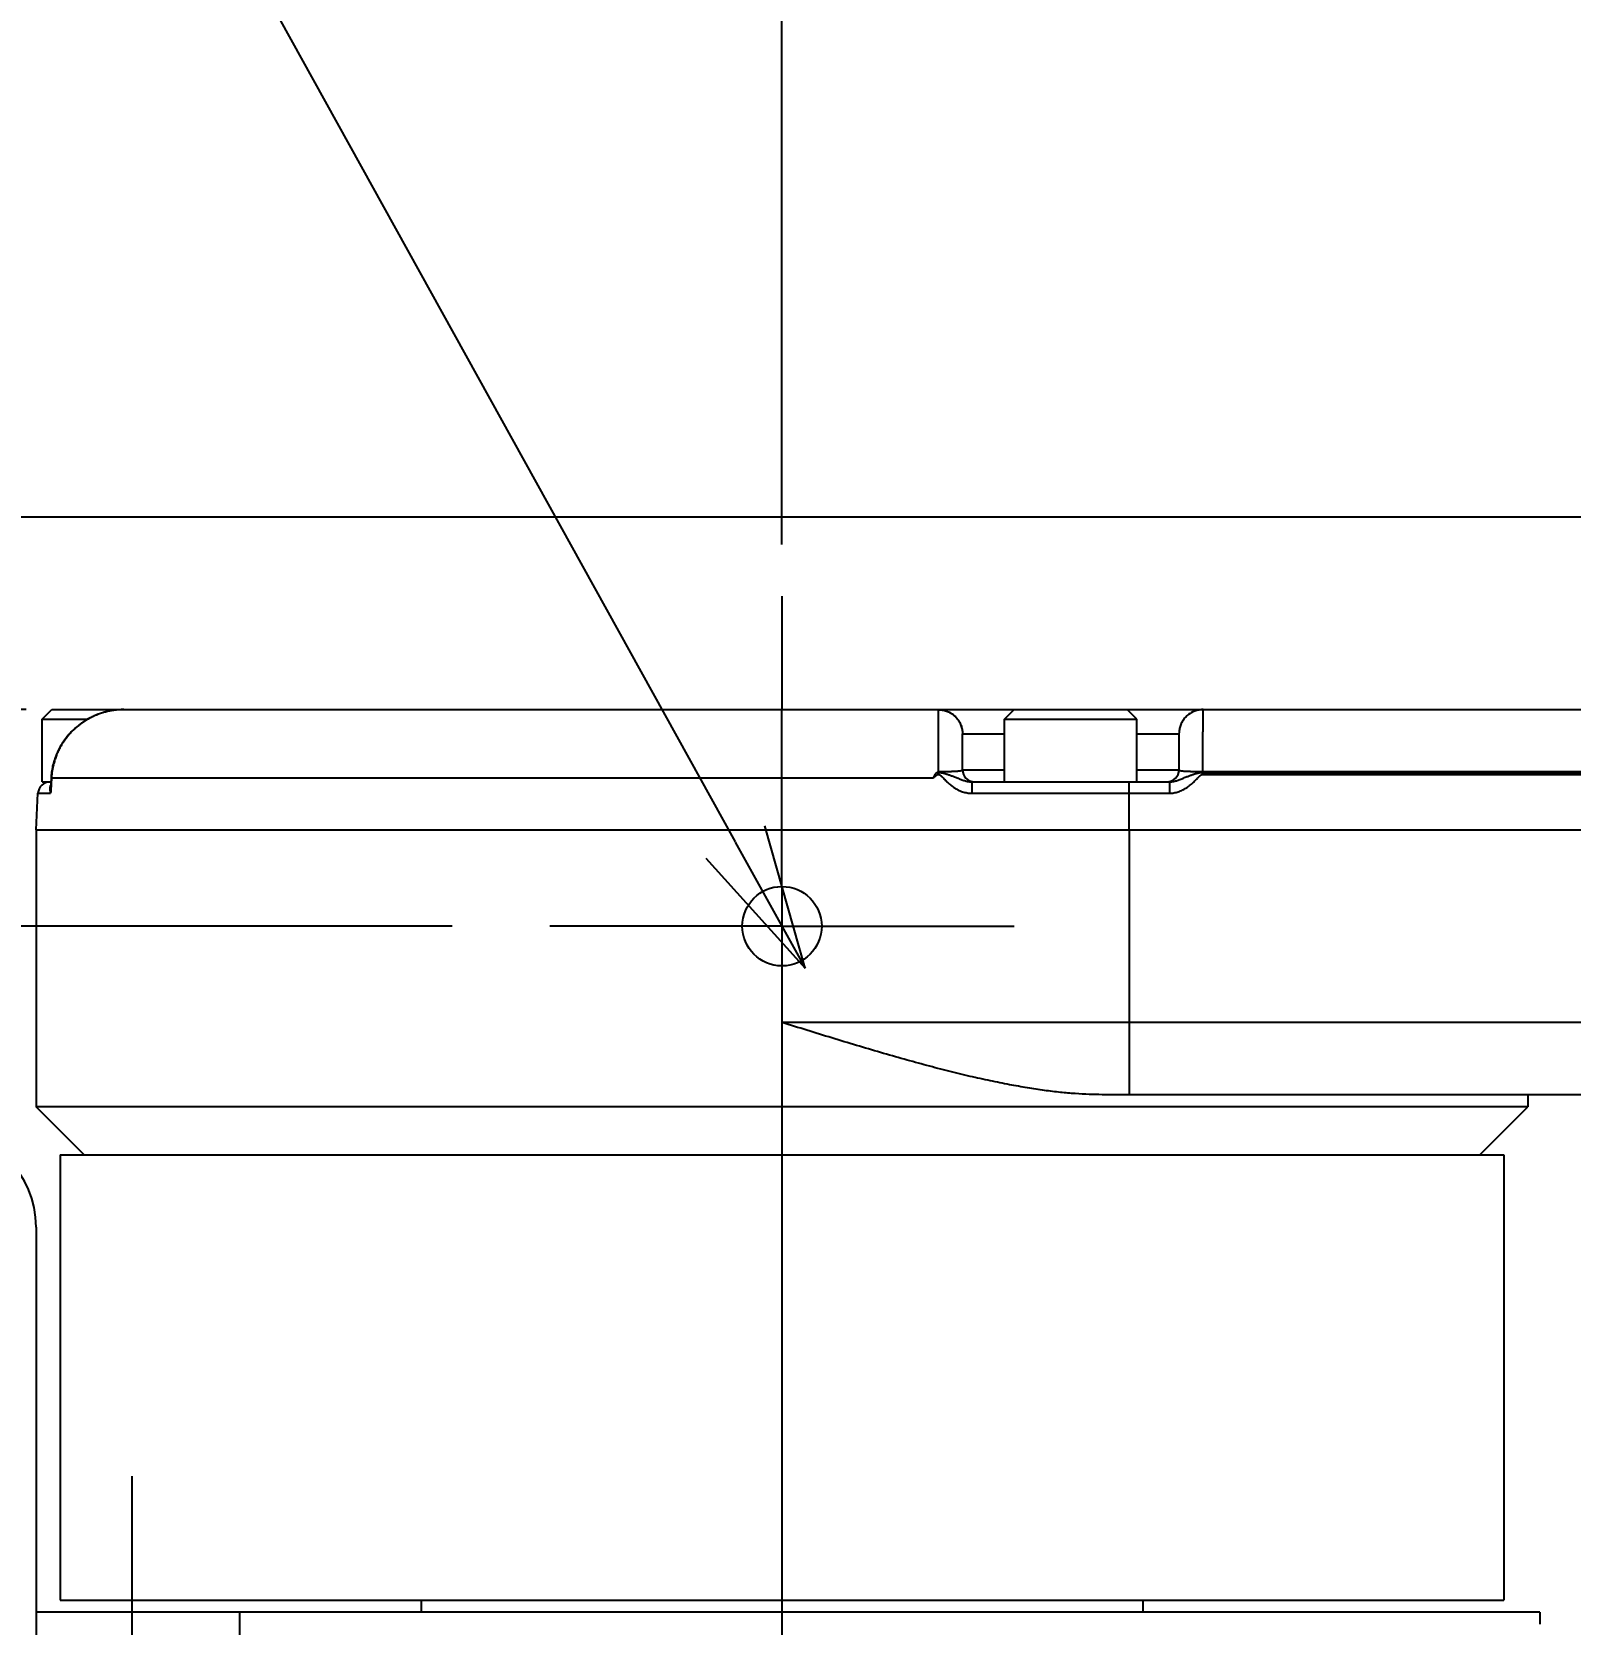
# Model space of a CAD drawing. Extents: x 0 to 3364, y 0 to 2376.
# Drawn here: x 1442.3 to 1506.3, y 1936.5 to 2002.6 of the extents above; entities that cross this region are included whole.
import ezdxf

# ---------------------------------------------------------------- set-up
doc = ezdxf.new("R2010")
doc.units = 0
doc.header["$LTSCALE"] = 185.02
doc.header["$PDMODE"] = 3
doc.header["$PDSIZE"] = 0.3125
doc.linetypes.add('CENTER', pattern=[0.6, 0.375, -0.075, 0.075, -0.075])
doc.layers.get('0').update_dxf_attribs({"linetype": 'CONTINUOUS'})
doc.layers.get('DEFPOINTS').update_dxf_attribs({"linetype": 'CONTINUOUS'})
doc.layers.add('95_ALL_DIM', color=7, linetype='CONTINUOUS')
doc.layers.add('DEFAULT_1', color=7, linetype='CENTER')
doc.styles.get("Standard").update_dxf_attribs({"font": 'txt', "width": 0.8})
doc.dimstyles.new('DIMSTYLE_1', dxfattribs={"dimtxt": 16, "dimasz": 6, "dimexe": 0.18, "dimexo": 0.0625, "dimgap": 0.09, "dimtad": 1, "dimdec": 3, "dimdsep": 46, "dimtxsty": 'Standard', "dimblk": 'OPEN', "dimblk1": 'OPEN', "dimblk2": 'OPEN', "dimcen": 0.09, "dimadec": 0, "dimazin": 0, "dimtp": 0.3, "dimtm": 0.3, "dimtfac": 1, "dimtdec": 3, "dimtofl": 0, "dimtmove": 0, "dimatfit": 3, "dimldrblk": 'OPEN', "dimfxl": 1, "dimtolj": 1, "dimarcsym": 0})
doc.dimstyles.new('DIMSTYLE_17', dxfattribs={"dimtxt": 16, "dimasz": 6, "dimexe": 0.18, "dimexo": 0.0625, "dimgap": 0.09, "dimtad": 1, "dimtih": 1, "dimtoh": 1, "dimdec": 3, "dimdsep": 46, "dimtxsty": 'Standard', "dimblk": 'OPEN', "dimblk1": 'OPEN', "dimblk2": 'OPEN', "dimcen": 0.09, "dimadec": 0, "dimazin": 0, "dimtp": 0.1, "dimtm": 0.1, "dimtfac": 1, "dimtdec": 3, "dimtofl": 0, "dimtmove": 0, "dimatfit": 3, "dimldrblk": 'OPEN', "dimfxl": 1, "dimtolj": 1, "dimarcsym": 0})
doc.dimstyles.new('DIMSTYLE_5', dxfattribs={"dimtxt": 16, "dimasz": 6, "dimexe": 0.18, "dimexo": 0.0625, "dimgap": 0.09, "dimtad": 1, "dimdec": 3, "dimdsep": 46, "dimtxsty": 'Standard', "dimblk": 'OPEN', "dimblk1": 'OPEN', "dimblk2": 'OPEN', "dimcen": 0.09, "dimadec": 0, "dimazin": 0, "dimtp": 0.2, "dimtm": 0.2, "dimtfac": 1, "dimtdec": 3, "dimtofl": 0, "dimtmove": 0, "dimatfit": 3, "dimldrblk": 'OPEN', "dimfxl": 1, "dimtolj": 1, "dimarcsym": 0})

# ---------------------------------------------------------------- blocks, each defined once
blk = doc.blocks.new('_OPEN')
at = {"color": 0, "linetype": 'ByBlock'}
for p, q in [((0, 0), (-1, 0.233)), ((-1, -0.233), (0, 0)), ((-1, 0), (0, 0))]:
    blk.add_line(p, q, dxfattribs=at)
blk = doc.blocks.new('*D22')
at = {"layer": '95_ALL_DIM', "color": 0, "transparency": 16777216}
for p, q in [((1276.524, 1965.458), (1276.524, 2031.725)), ((1459.811, 1965.458), (1276.344, 1965.458)), ((1276.524, 1932.958), (1276.524, 1959.458)), ((1395.009, 1926.958), (1276.344, 1926.958))]:
    blk.add_line(p, q, dxfattribs=at)
at = {"layer": 'DEFPOINTS', "color": 0, "transparency": 16777216}
for p in [(1459.874, 1965.458), (1276.524, 1926.958), (1395.072, 1926.958)]:
    blk.add_point(p, dxfattribs=at)
at = {"layer": '95_ALL_DIM', "color": 0, "transparency": 16777216, "xscale": 6, "yscale": 6, "zscale": 6}
for p, rotation in [((1276.524, 1965.458), 90), ((1276.524, 1926.958), 270)]:
    blk.add_blockref('_OPEN', p, dxfattribs=dict(at, rotation=rotation))
at = {"layer": '95_ALL_DIM', "color": 0, "transparency": 16777216, "insert": (1268.434, 2012.435), "char_height": 16, "attachment_point": 5, "rotation": 90}
blk.add_mtext('\\A1;38.5', dxfattribs=at)
blk = doc.blocks.new('*D23')
at = {"layer": '95_ALL_DIM', "color": 0, "transparency": 16777216}
for p, q in [((1459.811, 1965.458), (1236.344, 1965.458)), ((1236.524, 1959.458), (1236.524, 1893.458)), ((1459.811, 1887.458), (1236.344, 1887.458))]:
    blk.add_line(p, q, dxfattribs=at)
at = {"layer": 'DEFPOINTS', "color": 0, "transparency": 16777216}
for p in [(1459.874, 1965.458), (1236.524, 1887.458), (1459.874, 1887.458)]:
    blk.add_point(p, dxfattribs=at)
at = {"layer": '95_ALL_DIM', "color": 0, "transparency": 16777216, "xscale": 6, "yscale": 6, "zscale": 6}
for p, rotation in [((1236.524, 1965.458), 90), ((1236.524, 1887.458), 270)]:
    blk.add_blockref('_OPEN', p, dxfattribs=dict(at, rotation=rotation))
at = {"layer": '95_ALL_DIM', "color": 0, "transparency": 16777216, "insert": (1228.434, 1927.939), "char_height": 16, "attachment_point": 5, "rotation": 90}
blk.add_mtext('\\A1;78', dxfattribs=at)
blk = doc.blocks.new('*D24')
at = {"layer": '95_ALL_DIM', "color": 0, "transparency": 16777216}
for p, q in [((1473.524, 1981.318), (1473.524, 2038.138)), ((1479.524, 2037.958), (1548.524, 2037.958)), ((1554.524, 1980.17), (1554.524, 2038.138))]:
    blk.add_line(p, q, dxfattribs=at)
at = {"layer": 'DEFPOINTS', "color": 0, "transparency": 16777216}
for p in [(1554.524, 2037.958), (1473.524, 1981.256), (1554.524, 1980.108)]:
    blk.add_point(p, dxfattribs=at)
at = {"layer": '95_ALL_DIM', "color": 0, "transparency": 16777216, "xscale": 6, "yscale": 6, "zscale": 6, "rotation": 180}
blk.add_blockref('_OPEN', (1473.524, 2037.958), dxfattribs=at)
at = {"layer": '95_ALL_DIM', "color": 0, "transparency": 16777216, "xscale": 6, "yscale": 6, "zscale": 6}
blk.add_blockref('_OPEN', (1554.524, 2037.958), dxfattribs=at)
at = {"layer": '95_ALL_DIM', "color": 0, "transparency": 16777216, "insert": (1514.31, 2046.048), "char_height": 16, "attachment_point": 5}
blk.add_mtext('\\A1;81', dxfattribs=at)
blk = doc.blocks.new('*D33')
at = {"layer": '95_ALL_DIM', "color": 0, "transparency": 16777216}
for p, q in [((1236.524, 1980.458), (1236.524, 1997.394)), ((1442.11, 1974.458), (1236.344, 1974.458)), ((1459.811, 1965.458), (1236.344, 1965.458)), ((1236.524, 1959.458), (1236.524, 1953.458))]:
    blk.add_line(p, q, dxfattribs=at)
at = {"layer": 'DEFPOINTS', "color": 0, "transparency": 16777216}
for p in [(1442.173, 1974.458), (1236.524, 1965.458), (1459.874, 1965.458)]:
    blk.add_point(p, dxfattribs=at)
at = {"layer": '95_ALL_DIM', "color": 0, "transparency": 16777216, "xscale": 6, "yscale": 6, "zscale": 6}
for p, rotation in [((1236.524, 1974.458), 270), ((1236.524, 1965.458), 90)]:
    blk.add_blockref('_OPEN', p, dxfattribs=dict(at, rotation=rotation))
at = {"layer": '95_ALL_DIM', "color": 0, "transparency": 16777216, "insert": (1228.434, 1993.037), "char_height": 16, "attachment_point": 5, "rotation": 90}
blk.add_mtext('\\A1;9', dxfattribs=at)
blk = doc.blocks.new('*D60')
at = {"layer": '95_ALL_DIM', "color": 0, "transparency": 16777216}
for p, q in [((1554.791, 1982.458), (1156.344, 1982.458)), ((1156.524, 1976.458), (1156.524, 1877.458)), ((1554.791, 1871.458), (1156.344, 1871.458))]:
    blk.add_line(p, q, dxfattribs=at)
at = {"layer": 'DEFPOINTS', "color": 0, "transparency": 16777216}
for p in [(1554.853, 1982.458), (1156.524, 1871.458), (1554.853, 1871.458)]:
    blk.add_point(p, dxfattribs=at)
at = {"layer": '95_ALL_DIM', "color": 0, "transparency": 16777216, "xscale": 6, "yscale": 6, "zscale": 6}
for p, rotation in [((1156.524, 1982.458), 90), ((1156.524, 1871.458), 270)]:
    blk.add_blockref('_OPEN', p, dxfattribs=dict(at, rotation=rotation))
at = {"layer": '95_ALL_DIM', "color": 0, "transparency": 16777216, "insert": (1148.434, 1927.354), "char_height": 16, "attachment_point": 5, "rotation": 90}
blk.add_mtext('\\A1;111', dxfattribs=at)
blk = doc.blocks.new('*D69')
at = {"layer": '95_ALL_DIM', "color": 0, "transparency": 16777216}
for p, q in [((1239.98, 2077.958), (1411.199, 2077.958)), ((1411.199, 2077.958), (1471.585, 1968.957))]:
    blk.add_line(p, q, dxfattribs=at)
at = {"layer": 'DEFPOINTS', "color": 0, "transparency": 16777216}
for p in [(1472.555, 1967.207), (1474.493, 1963.708)]:
    blk.add_point(p, dxfattribs=at)
at = {"layer": '95_ALL_DIM', "color": 0, "transparency": 16777216, "xscale": 6, "yscale": 6, "zscale": 6, "rotation": 298.9864279537846}
blk.add_blockref('_OPEN', (1474.493, 1963.708), dxfattribs=at)
at = {"layer": '95_ALL_DIM', "color": 0, "transparency": 16777216, "insert": (1321.047, 2088.714), "char_height": 16, "attachment_point": 5}
blk.add_mtext('\\A1;4-M∅4 depth 5', dxfattribs=at)

msp = doc.modelspace()

# ---------------------------------------------------------------- linework, layer by layer
for p, q in [((1442.7739, 1974.0577), (1443.1739, 1974.4577)), ((1443.1739, 1974.4577), (1543.389, 1974.4577)), ((1445.2079, 1974.2979), (1445.2073, 1974.2997)), ((1473.5239, 1967.1077), (1473.5239, 1974.4577)), ((1480.0239, 1971.8862), (1480.0239, 1974.4532)), ((1482.7739, 1974.0577), (1483.1739, 1974.4577)), ((1488.2739, 1974.0577), (1487.8739, 1974.4577)), ((1491.0234, 1974.4577), (1491.0231, 1974.4555)), ((1442.7739, 1971.4577), (1442.7739, 1974.0577)), ((1442.7739, 1974.0577), (1444.6649, 1974.0577)), ((1482.7739, 1971.4577), (1482.7739, 1974.0577)), ((1482.7739, 1974.0577), (1488.2739, 1974.0577)), ((1488.2739, 1971.4577), (1488.2739, 1974.0577)), ((1481.0239, 1971.9577), (1481.0239, 1973.4547)), ((1481.0248, 1973.4577), (1482.7739, 1973.4577)), ((1488.2739, 1973.4577), (1490.0235, 1973.4577)), ((1490.0235, 1973.4577), (1490.0239, 1973.4562)), ((1490.0239, 1973.4562), (1490.0239, 1971.9577)), ((1443.1474, 1971.6156), (1443.1253, 1971.2009)), ((1443.1644, 1971.6147), (1443.1474, 1971.6156)), ((1479.825, 1971.6147), (1443.1644, 1971.6147)), ((1481.0239, 1971.9577), (1482.7739, 1971.9577)), ((1488.2739, 1971.9577), (1490.0239, 1971.9577)), ((1491.0013, 1971.7629), (1543.6438, 1971.7629)), ((1491.0016, 1971.8472), (1543.6485, 1971.8472)), ((1491.0018, 1971.8862), (1543.6515, 1971.8862)), ((1442.5239, 1969.4577), (1442.6039, 1970.9838)), ((1442.6039, 1970.9838), (1443.1307, 1970.9838)), ((1442.7739, 1971.4577), (1443.139, 1971.4577)), ((1481.4078, 1971.4577), (1481.4078, 1970.9838)), ((1481.4078, 1971.4577), (1489.6304, 1971.4577)), ((1481.4078, 1970.9838), (1489.6242, 1970.9838)), ((1487.9594, 1969.4577), (1487.9594, 1971.4577)), ((1442.5239, 1969.4577), (1442.5239, 1957.9577)), ((1442.5239, 1969.4577), (1659.0239, 1969.4577)), ((1487.9602, 1958.4577), (1487.9602, 1969.4577)), ((1473.5239, 1963.8077), (1473.5239, 1961.4577)), ((1510.9345, 1961.4577), (1473.5239, 1961.4577)), ((1531.5239, 1958.4577), (1486.828, 1958.4577)), ((1504.5239, 1958.4577), (1504.5239, 1957.9577)), ((1444.5239, 1955.9577), (1442.5239, 1957.9577)), ((1504.5239, 1957.9577), (1442.5239, 1957.9577)), ((1502.5239, 1955.9577), (1504.5239, 1957.9577)), ((1443.5239, 1955.9577), (1443.5239, 1937.4577)), ((1443.5239, 1955.9577), (1503.5239, 1955.9577)), ((1503.5239, 1955.9577), (1503.5239, 1937.4577)), ((1442.5239, 1952.9577), (1442.5239, 1900.9577)), ((1443.5239, 1937.4577), (1503.5239, 1937.4577)), ((1458.5239, 1937.4577), (1458.5239, 1936.9577)), ((1488.5239, 1937.4577), (1488.5239, 1936.9577)), ((1505.0239, 1936.9577), (1442.5239, 1936.9577)), ((1450.9839, 1936.9577), (1450.9839, 1916.9577)), ((1505.0239, 1936.9577), (1505.0239, 1936.4577))]:
    msp.add_line(p, q)
for points in [[(1445.2073, 1974.2997), (1445.1627, 1974.2844), (1445.1021, 1974.2624), (1445.042, 1974.2392), (1444.9824, 1974.2147), (1444.9234, 1974.1889), (1444.8649, 1974.162), (1444.8071, 1974.1338), (1444.7499, 1974.1044), (1444.6934, 1974.0738), (1444.6375, 1974.0421), (1444.5824, 1974.0092), (1444.528, 1973.9752), (1444.4743, 1973.9401), (1444.4215, 1973.9038), (1444.3694, 1973.8665), (1444.3182, 1973.8281), (1444.2678, 1973.7886), (1444.2183, 1973.7481), (1444.1697, 1973.7066), (1444.122, 1973.6641), (1444.0752, 1973.6206), (1444.0294, 1973.5762), (1443.9846, 1973.5308), (1443.9407, 1973.4846), (1443.8979, 1973.4374), (1443.8561, 1973.3893), (1443.8154, 1973.3405), (1443.7757, 1973.2907), (1443.7371, 1973.2402), (1443.6996, 1973.1889), (1443.6632, 1973.1369), (1443.6279, 1973.0841), (1443.5938, 1973.0306), (1443.5609, 1972.9764), (1443.5291, 1972.9216), (1443.4985, 1972.8661), (1443.4691, 1972.81), (1443.4409, 1972.7534), (1443.4139, 1972.6961), (1443.3881, 1972.6384), (1443.3636, 1972.5801), (1443.3403, 1972.5213), (1443.3183, 1972.4621), (1443.2976, 1972.4024), (1443.2782, 1972.3424), (1443.26, 1972.2819), (1443.2431, 1972.2211), (1443.2275, 1972.16), (1443.2133, 1972.0985), (1443.2003, 1972.0368), (1443.1886, 1971.9749), (1443.1783, 1971.9127), (1443.1693, 1971.8504), (1443.1616, 1971.7878), (1443.1553, 1971.7252), (1443.1503, 1971.6624), (1443.1474, 1971.6156)], [(1446.1728, 1974.4577), (1446.1365, 1974.4574), (1446.0806, 1974.4562), (1446.0246, 1974.454), (1445.9686, 1974.4507), (1445.9126, 1974.4463), (1445.8565, 1974.4409), (1445.8005, 1974.4345), (1445.7445, 1974.427), (1445.6885, 1974.4184), (1445.6326, 1974.4088), (1445.5768, 1974.3981), (1445.5212, 1974.3864), (1445.4656, 1974.3736), (1445.4102, 1974.3598), (1445.355, 1974.3449), (1445.3, 1974.329), (1445.2452, 1974.3121), (1445.2073, 1974.2997)], [(1481.0239, 1973.4547), (1481.0239, 1973.4553), (1481.0239, 1973.4559), (1481.024, 1973.4563), (1481.0241, 1973.4567), (1481.0242, 1973.4571), (1481.0243, 1973.4573), (1481.0244, 1973.4575), (1481.0246, 1973.4576), (1481.0248, 1973.4577)]]:
    msp.add_lwpolyline(points)
msp.add_circle((1473.5239, 1965.4577), 1.65)
for centre, radius, start, end in [((1481.5239, 1971.9577), 0.5, 180, 270), ((1489.5239, 1971.9577), 0.5, 269.99997, 360), ((1443.1032, 1970.9577), 0.5, 90, 177), ((1438.5239, 1952.9577), 4, 0, 90)]:
    msp.add_arc(centre, radius, start, end)
for points, start_tangent, end_tangent in [([(1445.2079, 1974.2979), (1445.0299, 1974.2315), (1444.8565, 1974.1541), (1444.6885, 1974.066), (1444.5264, 1973.9678), (1444.371, 1973.8596), (1444.2228, 1973.7421), (1444.0824, 1973.6157), (1443.9504, 1973.4808), (1443.8272, 1973.3381), (1443.7133, 1973.1881), (1443.6091, 1973.0314), (1443.5151, 1972.8686), (1443.4316, 1972.7004), (1443.3588, 1972.5274), (1443.297, 1972.3503), (1443.2466, 1972.1697), (1443.2076, 1971.9865), (1443.1801, 1971.8012), (1443.1644, 1971.6147)], (-0.9473982, -0.3200572), (-0.0526843, -0.9986112)), ([(1446.0056, 1974.4529), (1445.8513, 1974.4402), (1445.6893, 1974.418), (1445.5274, 1974.3869), (1445.3667, 1974.3468), (1445.2079, 1974.2979)], (-0.9984005, -0.0565366), (-0.9473994, -0.3200536)), ([(1446.0151, 1974.4534), (1446.0128, 1974.4533), (1446.0056, 1974.4529)], (-0.9985777, -0.0533166), (-0.9984005, -0.0565367)), ([(1446.0512, 1974.4551), (1446.0151, 1974.4534)], (-0.9991525, -0.0411622), (-0.9985777, -0.0533166)), ([(1446.072, 1974.4559), (1446.0512, 1974.4551)], (-0.9994178, -0.0341186), (-0.9991525, -0.0411622)), ([(1446.1009, 1974.4568), (1446.072, 1974.4559)], (-0.9997032, -0.0243602), (-0.9994178, -0.0341186)), ([(1446.128, 1974.4573), (1446.1009, 1974.4568)], (-0.9998845, -0.0151967), (-0.9997032, -0.0243602)), ([(1446.1728, 1974.4577), (1446.128, 1974.4573)], (-1, -0.0000034), (-0.9998845, -0.0151967)), ([(1480.0239, 1974.4532), (1480.0244, 1974.4572), (1480.0248, 1974.4571)], (-0.0000004, 1), (0.9584522, -0.2852533)), ([(1480.0239, 1974.4532), (1480.1111, 1974.4494), (1480.1976, 1974.438), (1480.2827, 1974.4192), (1480.3659, 1974.393), (1480.4465, 1974.3596), (1480.5239, 1974.3194), (1480.5975, 1974.2726), (1480.6667, 1974.2196), (1480.731, 1974.1607), (1480.7899, 1974.0965), (1480.8431, 1974.0274), (1480.8899, 1973.9539), (1480.9302, 1973.8767), (1480.9636, 1973.7962), (1480.9898, 1973.7131), (1481.0087, 1973.6281), (1481.0201, 1973.5417), (1481.0239, 1973.4547)], (1, 0), (0, -1)), ([(1480.025, 1974.4577), (1480.1121, 1974.4538), (1480.1986, 1974.4425), (1480.2837, 1974.4236), (1480.3669, 1974.3973), (1480.4475, 1974.364), (1480.5249, 1974.3237), (1480.5984, 1974.2768), (1480.6676, 1974.2237), (1480.7319, 1974.1648), (1480.7909, 1974.1004), (1480.844, 1974.0312), (1480.8908, 1973.9577), (1480.9311, 1973.8803), (1480.9645, 1973.7997), (1480.9907, 1973.7165), (1481.0096, 1973.6313), (1481.021, 1973.5448), (1481.0248, 1973.4577)], (1, 0), (0, -1)), ([(1491.0234, 1974.4577), (1490.9362, 1974.4538), (1490.8498, 1974.4425), (1490.7646, 1974.4236), (1490.6814, 1974.3973), (1490.6008, 1974.364), (1490.5234, 1974.3237), (1490.4499, 1974.2768), (1490.3807, 1974.2237), (1490.3163, 1974.1648), (1490.2574, 1974.1004), (1490.2043, 1974.0312), (1490.1574, 1973.9577), (1490.1172, 1973.8803), (1490.0838, 1973.7997), (1490.0576, 1973.7165), (1490.0387, 1973.6313), (1490.0273, 1973.5448), (1490.0235, 1973.4577)], (-1, 0), (0, -1)), ([(1491.0231, 1974.4555), (1490.936, 1974.4517), (1490.8495, 1974.4402), (1490.7644, 1974.4213), (1490.6813, 1974.395), (1490.6007, 1974.3617), (1490.5234, 1974.3214), (1490.4499, 1974.2745), (1490.3808, 1974.2214), (1490.3165, 1974.1626), (1490.2576, 1974.0983), (1490.2046, 1974.0291), (1490.1577, 1973.9556), (1490.1175, 1973.8784), (1490.0841, 1973.7978), (1490.0579, 1973.7147), (1490.0391, 1973.6297), (1490.0277, 1973.5433), (1490.0239, 1973.4562)], (-0.9999997, -0.000828), (-0.0000001, -1)), ([(1491.0221, 1974.4481), (1491.0217, 1974.4424), (1491.0203, 1974.4174), (1491.0189, 1974.3806), (1491.0176, 1974.3321), (1491.0162, 1974.2722), (1491.0149, 1974.201), (1491.0137, 1974.1189), (1491.0124, 1974.0261), (1491.0112, 1973.9231), (1491.0101, 1973.8103), (1491.009, 1973.6881), (1491.008, 1973.557), (1491.007, 1973.4175), (1491.0061, 1973.2702), (1491.0053, 1973.1156), (1491.0046, 1972.9545), (1491.0039, 1972.7874), (1491.0033, 1972.6149), (1491.0028, 1972.4379), (1491.0024, 1972.257), (1491.002, 1972.0728), (1491.0018, 1971.8862)], (-0.0868901, -0.9962179), (-0.0010915, -0.9999994)), ([(1491.0231, 1974.4555), (1491.0221, 1974.4481)], (-0.1920396, -0.9813872), (-0.0868902, -0.9962179)), ([(1443.1644, 1971.6147), (1443.1532, 1971.4052), (1443.142, 1971.1949), (1443.1307, 1970.9838)], (-0.0533027, -0.9985784), (-0.0533005, -0.9985785)), ([(1479.825, 1971.6147), (1479.8398, 1971.6546), (1479.8541, 1971.6908), (1479.8681, 1971.7234), (1479.8824, 1971.7525), (1479.8969, 1971.778), (1479.9118, 1971.7998), (1479.927, 1971.8179), (1479.9426, 1971.8326), (1479.9583, 1971.8441)], (0.3408687, 0.9401109), (0.843929, 0.5364548)), ([(1479.825, 1971.6147), (1479.8533, 1971.6451), (1479.8789, 1971.6717), (1479.9025, 1971.6949), (1479.9244, 1971.7146), (1479.9446, 1971.7308), (1479.9634, 1971.7435), (1479.9806, 1971.7527), (1479.9963, 1971.7587), (1480.0105, 1971.7619), (1480.024, 1971.7629), (1480.0374, 1971.7619), (1480.0517, 1971.7586), (1480.0674, 1971.7526), (1480.0845, 1971.7435), (1480.1031, 1971.731), (1480.1233, 1971.7152), (1480.145, 1971.696), (1480.1684, 1971.6737), (1480.194, 1971.6481), (1480.2224, 1971.6187), (1480.2541, 1971.5855), (1480.2897, 1971.5484), (1480.3297, 1971.5073), (1480.3753, 1971.462), (1480.428, 1971.412), (1480.4893, 1971.3573), (1480.5618, 1971.298), (1480.6475, 1971.2351), (1480.7421, 1971.1747), (1480.8389, 1971.1221), (1480.9357, 1971.0785), (1481.0317, 1971.0437), (1481.1272, 1971.0171), (1481.2219, 1970.9985), (1481.3155, 1970.9874), (1481.4078, 1970.9838)], (0.6758061, 0.7370795), (1, 0.0000043)), ([(1479.9583, 1971.8441), (1479.9908, 1971.8649), (1480.0239, 1971.8862)], (0.8438828, 0.5365275), (0.8392722, 0.5437114)), ([(1479.9583, 1971.8441), (1479.9875, 1971.8462), (1480.0146, 1971.8471), (1480.0411, 1971.847), (1480.0687, 1971.8457), (1480.0986, 1971.8432), (1480.1313, 1971.8391), (1480.1666, 1971.8333), (1480.2043, 1971.8257), (1480.2442, 1971.8164), (1480.2862, 1971.8056), (1480.3306, 1971.793), (1480.378, 1971.7786), (1480.4288, 1971.7621), (1480.483, 1971.7437), (1480.5403, 1971.7233), (1480.6011, 1971.7007), (1480.6659, 1971.6757), (1480.735, 1971.6484), (1480.809, 1971.6186), (1480.8883, 1971.5868), (1480.9681, 1971.5559), (1481.0429, 1971.5288), (1481.1124, 1971.5064), (1481.1773, 1971.4885), (1481.2387, 1971.4748), (1481.2974, 1971.4652), (1481.3537, 1971.4595), (1481.4078, 1971.4577)], (0.9957194, 0.0924276), (1, -0.0000004)), ([(1480.0239, 1971.8862), (1480.0978, 1971.8863), (1480.1717, 1971.8867), (1480.245, 1971.8872), (1480.317, 1971.8881), (1480.3873, 1971.8891), (1480.4556, 1971.8904), (1480.5215, 1971.892), (1480.5848, 1971.8938), (1480.6449, 1971.8959), (1480.7015, 1971.8984), (1480.7545, 1971.9012), (1480.8034, 1971.9044), (1480.848, 1971.908), (1480.8881, 1971.912), (1480.9233, 1971.9165), (1480.9535, 1971.9216), (1480.9786, 1971.9272), (1480.9983, 1971.9336), (1481.0125, 1971.9407), (1481.0211, 1971.9487), (1481.0239, 1971.9577)], (1, 0.000001), (0.0000592, 1)), ([(1489.6242, 1970.9838), (1489.7157, 1970.9874), (1489.8084, 1970.9983), (1489.9021, 1971.0168), (1489.9966, 1971.0432), (1490.0917, 1971.0777), (1490.1873, 1971.1207), (1490.284, 1971.1732), (1490.3814, 1971.2357), (1490.4673, 1971.299), (1490.5391, 1971.3583), (1490.5996, 1971.4125), (1490.6515, 1971.4619), (1490.697, 1971.5074), (1490.7368, 1971.5484), (1490.7719, 1971.5853), (1490.8032, 1971.6182), (1490.8315, 1971.6475), (1490.8574, 1971.6736), (1490.8811, 1971.6963), (1490.9028, 1971.7155), (1490.9229, 1971.7313), (1490.9416, 1971.7438), (1490.9587, 1971.7529), (1490.9743, 1971.7588), (1490.9884, 1971.762), (1491.0013, 1971.7629)], (1, 0.0000043), (1, 0.0000911)), ([(1489.6304, 1971.4577), (1489.6831, 1971.4595), (1489.7377, 1971.4649), (1489.7947, 1971.4742), (1489.8542, 1971.4873), (1489.9169, 1971.5046), (1489.9837, 1971.5261), (1490.0563, 1971.5523), (1490.1363, 1971.5836), (1490.2145, 1971.6153), (1490.2871, 1971.6449), (1490.3545, 1971.672), (1490.4178, 1971.6967), (1490.4779, 1971.7194), (1490.5345, 1971.74), (1490.5876, 1971.7584), (1490.6375, 1971.7748), (1490.6846, 1971.7895), (1490.7295, 1971.8025), (1490.7719, 1971.8139), (1490.8118, 1971.8235), (1490.8496, 1971.8314), (1490.8851, 1971.8376), (1490.9182, 1971.8422), (1490.9485, 1971.8451), (1490.9761, 1971.8467), (1491.0016, 1971.8472)], (1, 0.0000016), (1, 0.0002027)), ([(1490.0239, 1971.9577), (1490.0267, 1971.9488), (1490.035, 1971.9409), (1490.0488, 1971.9339), (1490.068, 1971.9276), (1490.0923, 1971.9219), (1490.1217, 1971.9169), (1490.156, 1971.9124), (1490.1951, 1971.9084), (1490.2385, 1971.9048), (1490.2862, 1971.9016), (1490.3378, 1971.8988), (1490.393, 1971.8963), (1490.4517, 1971.8942), (1490.5135, 1971.8923), (1490.5779, 1971.8907), (1490.6448, 1971.8894), (1490.7136, 1971.8883), (1490.7843, 1971.8874), (1490.8562, 1971.8868), (1490.9289, 1971.8864), (1491.0018, 1971.8862)], (0.0000145, -1), (0.9999996, -0.0009042)), ([(1491.0016, 1971.8472), (1491.0015, 1971.8193), (1491.0014, 1971.7912), (1491.0013, 1971.7629)], (-0.0050646, -0.9999872), (-0.0011716, -0.9999993)), ([(1491.0018, 1971.8862), (1491.0017, 1971.8666), (1491.0016, 1971.8472)], (-0.0032279, -0.9999948), (-0.005065, -0.9999872)), ([(1443.1236, 1971.2969), (1443.1081, 1971.256), (1443.098, 1971.2097), (1443.0945, 1971.1585), (1443.0984, 1971.103), (1443.1105, 1971.0442), (1443.1307, 1970.9838)], (-0.4257287, -0.9048509), (0.371072, -0.9286041)), ([(1443.1253, 1971.2009), (1443.1236, 1971.1042), (1443.1307, 1970.9838)], (-0.0532732, -0.99858), (0.1006914, -0.9949177)), ([(1443.1311, 1971.3116), (1443.1236, 1971.2969)], (-0.4817495, -0.876309), (-0.4257312, -0.9048497)), ([(1443.1236, 1971.2969), (1443.1308, 1971.3035)], (0.7458353, 0.6661304), (0.7249305, 0.688822)), ([(1489.6304, 1971.4577), (1489.6291, 1971.4474), (1489.6285, 1971.4348), (1489.6279, 1971.4172), (1489.6274, 1971.395), (1489.6269, 1971.3682), (1489.6264, 1971.3373), (1489.6259, 1971.3025), (1489.6255, 1971.2641), (1489.6252, 1971.2226), (1489.6249, 1971.1784), (1489.6246, 1971.1319), (1489.6244, 1971.0837), (1489.6243, 1971.0341), (1489.6242, 1970.9838)], (-1, 0.0000801), (-0.0006407, -0.9999998)), ([(1486.828, 1958.4577), (1486.2906, 1958.468), (1485.7146, 1958.5), (1485.0975, 1958.5551), (1484.4366, 1958.6348), (1483.7302, 1958.7405), (1482.9779, 1958.8731), (1482.1803, 1959.0332), (1481.3415, 1959.2199), (1480.4644, 1959.4322), (1479.551, 1959.669), (1478.6034, 1959.9285), (1477.6241, 1960.2087), (1476.6196, 1960.5059), (1475.5971, 1960.8161), (1474.563, 1961.1348), (1473.5239, 1961.4577)], (-1, 0), (-0.9548637, 0.2970443))]:
    msp.add_spline(points, degree=3, dxfattribs=dict(start_tangent=start_tangent, end_tangent=end_tangent))
at = {"layer": 'DEFAULT_1'}
for p, q in [((1473.5239, 1979.1673), (1473.5239, 1974.4577)), ((1473.5239, 1967.1077), (1473.5239, 1963.8077)), ((1473.5239, 1965.4577), (1463.8739, 1965.4577)), ((1473.5239, 1965.4577), (1483.1739, 1965.4577)), ((1473.5239, 1961.4577), (1473.5239, 1891.4577)), ((1446.5239, 1932.9577), (1446.5239, 1942.6077))]:
    msp.add_line(p, q, dxfattribs=at)

# ---------------------------------------------------------------- dimensions: what is measured, and where the dimension line sits
at = {"layer": '95_ALL_DIM'}
dim = msp.add_diameter_dim_2p(p1=(1472.5547, 1967.2071), p2=(1474.4931, 1963.7082), text='4-M<> depth 5', dimstyle='DIMSTYLE_17', dxfattribs=at)
dim.commit()
dim.dimension.update_dxf_attribs({"geometry": '*D69', "text_midpoint": (1321.0469, 2077.9577), "dimtype": 163})
dim = msp.add_linear_dim(base=(1554.5239, 2037.9577), p1=(1473.5239, 1981.2559), p2=(1554.5239, 1980.1077), dimstyle='DIMSTYLE_1', dxfattribs=at)
dim.commit()
dim.dimension.update_dxf_attribs({"geometry": '*D24', "text_midpoint": (1514.3104, 2037.9577), "dimtype": 160})
for base, p1, p2, dimstyle, picture, middle in [((1276.5239, 1926.9577), (1459.8739, 1965.4577), (1395.0718, 1926.9577), 'DIMSTYLE_1', '*D22', (1276.5239, 2012.435)), ((1236.5239, 1965.4577), (1442.1728, 1974.4577), (1459.8739, 1965.4577), 'DIMSTYLE_5', '*D33', (1236.5239, 1993.0374)), ((1156.5239, 1871.4577), (1554.8531, 1982.4577), (1554.8531, 1871.4577), 'DIMSTYLE_1', '*D60', (1156.5239, 1927.3541)), ((1236.5239, 1887.4577), (1459.8739, 1965.4577), (1459.8739, 1887.4577), 'DIMSTYLE_1', '*D23', (1236.5239, 1927.9388))]:
    dim = msp.add_linear_dim(base=base, p1=p1, p2=p2, angle=270, dimstyle=dimstyle, dxfattribs=at)
    dim.commit()
    dim.dimension.update_dxf_attribs({"geometry": picture, "text_midpoint": middle, "dimtype": 160})

doc.saveas('drawing.dxf')
